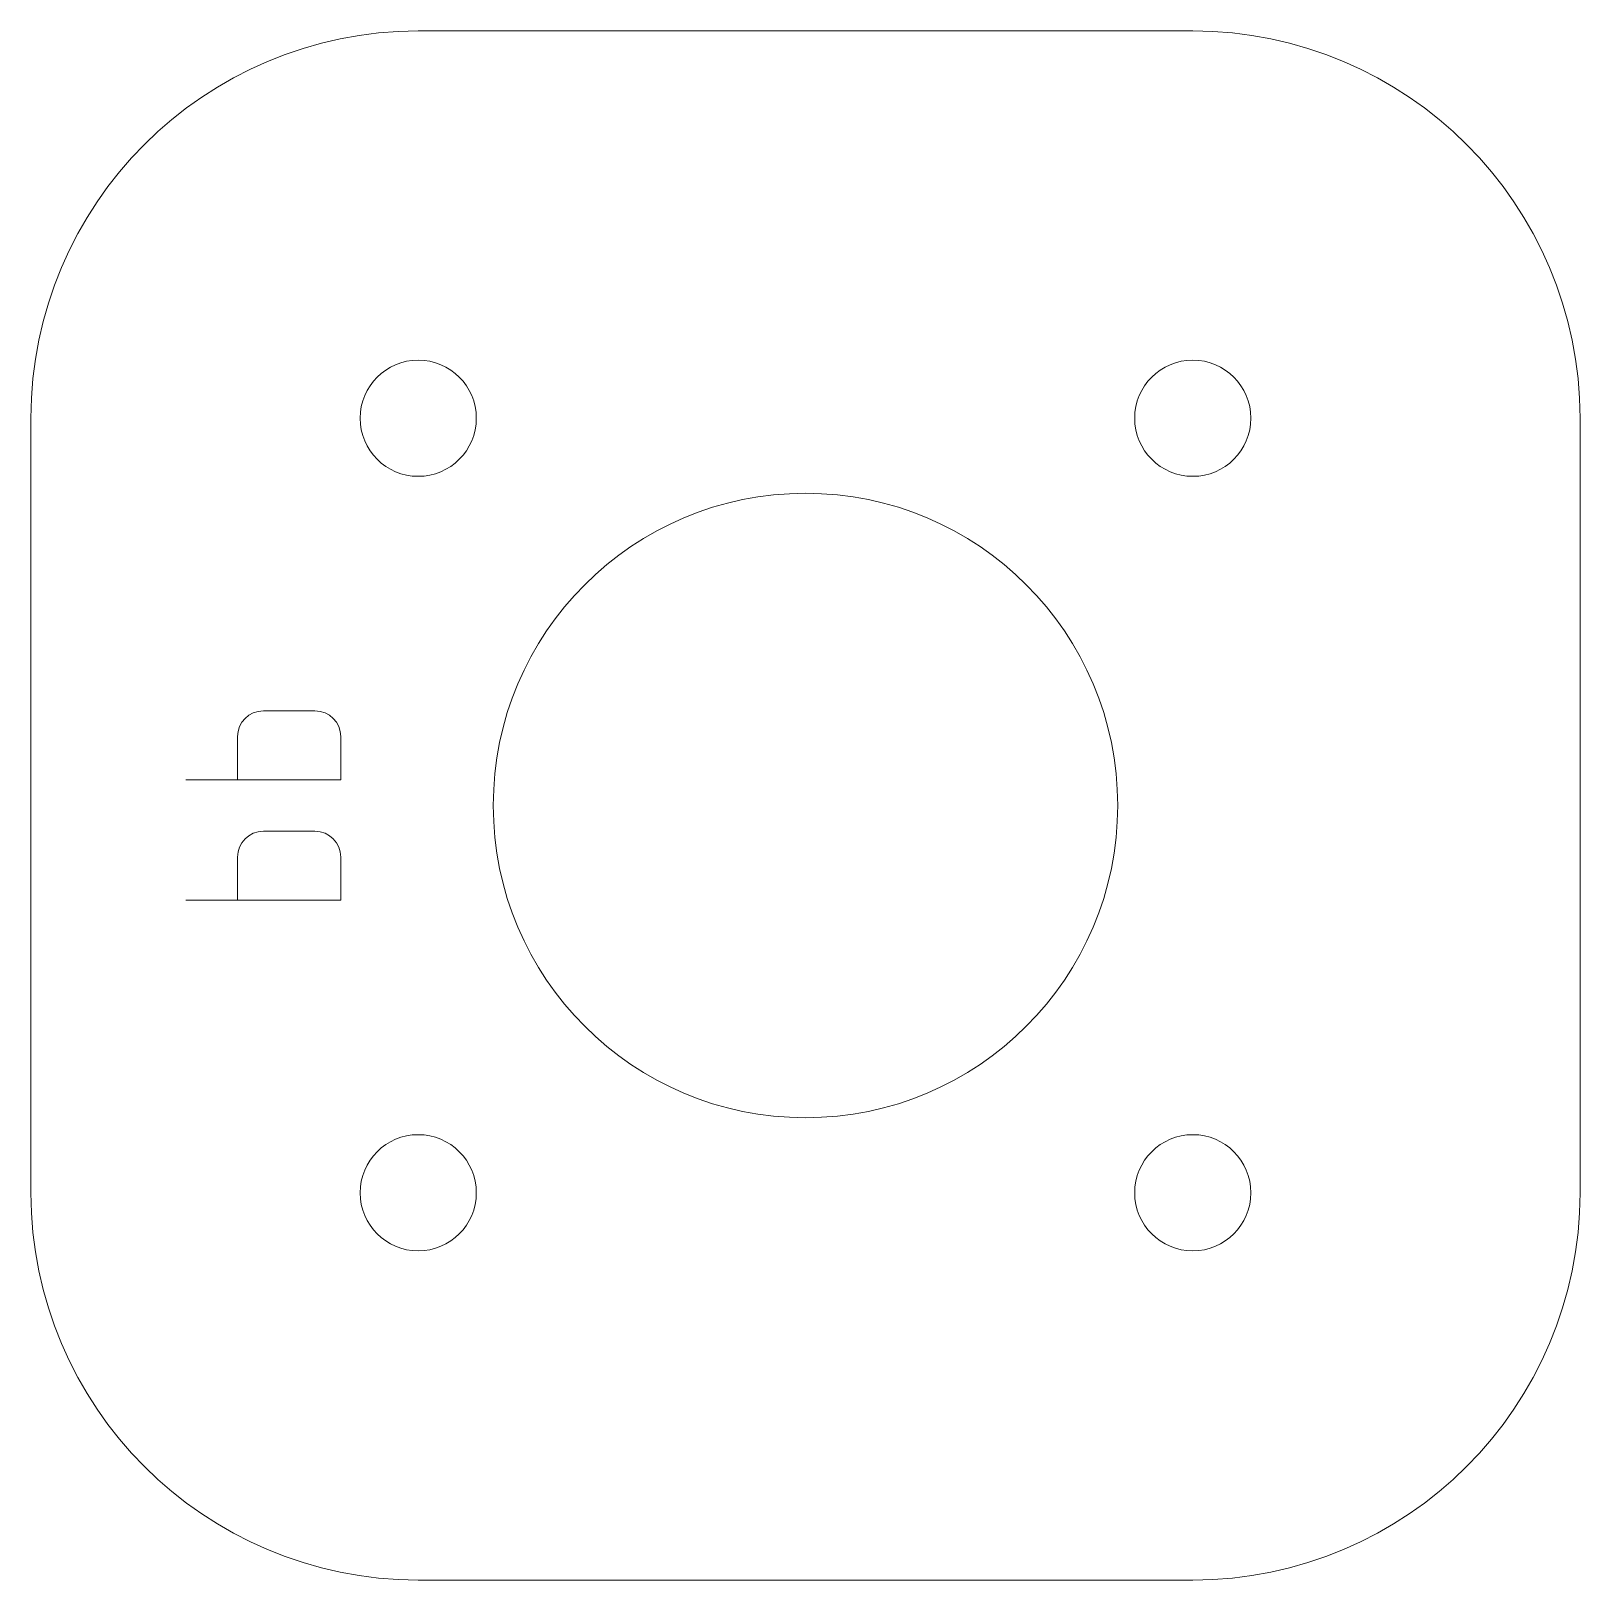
# Model space of a CAD drawing. Header units: millimetres. Extents: x -20 to 20, y -20 to 20.
import ezdxf

# ---------------------------------------------------------------- set-up
doc = ezdxf.new("R2010")
doc.units = ezdxf.units.MM
doc.layers.get('0').update_dxf_attribs({"linetype": 'CONTINUOUS', "lineweight": 0, "true_color": 0x000000})
doc.layers.add('Drawings', color=4, linetype='CONTINUOUS', lineweight=0, true_color=0x00ffff)

msp = doc.modelspace()

# ---------------------------------------------------------------- linework, layer by layer
for p, q in [((-10, 20), (10, 20)), ((-20, -10), (-20, 10)), ((20, 10), (20, -10)), ((10, -20), (-10, -20))]:
    msp.add_line(p, q)
for centre, radius in [((-10, 10), 1.5), ((10, 10), 1.5), ((0, 0), 8.062), ((-10, -10), 1.5), ((10, -10), 1.5)]:
    msp.add_circle(centre, radius)
for centre, start, end in [((-10, 10), 90, 180), ((10, 10), 360, 90), ((-10, -10), 180, 270), ((10, -10), 270, 360)]:
    msp.add_arc(centre, 10, start, end)
at = {"layer": 'Drawings'}
for p, q in [((-12.667, 2.444), (-14, 2.444)), ((-14.667, 1.778), (-14.667, 0.667)), ((-12, 0.667), (-12, 1.778)), ((-16, 0.667), (-12, 0.667)), ((-12.667, -0.667), (-14, -0.667)), ((-14.667, -1.333), (-14.667, -2.444)), ((-12, -2.444), (-12, -1.333)), ((-16, -2.444), (-12, -2.444))]:
    msp.add_line(p, q, dxfattribs=at)
for centre, start, end in [((-14, 1.778), 90, 180), ((-12.667, 1.778), 360, 90), ((-14, -1.333), 90, 180), ((-12.667, -1.333), 360, 90)]:
    msp.add_arc(centre, 0.667, start, end, dxfattribs=at)

doc.saveas('drawing.dxf')
